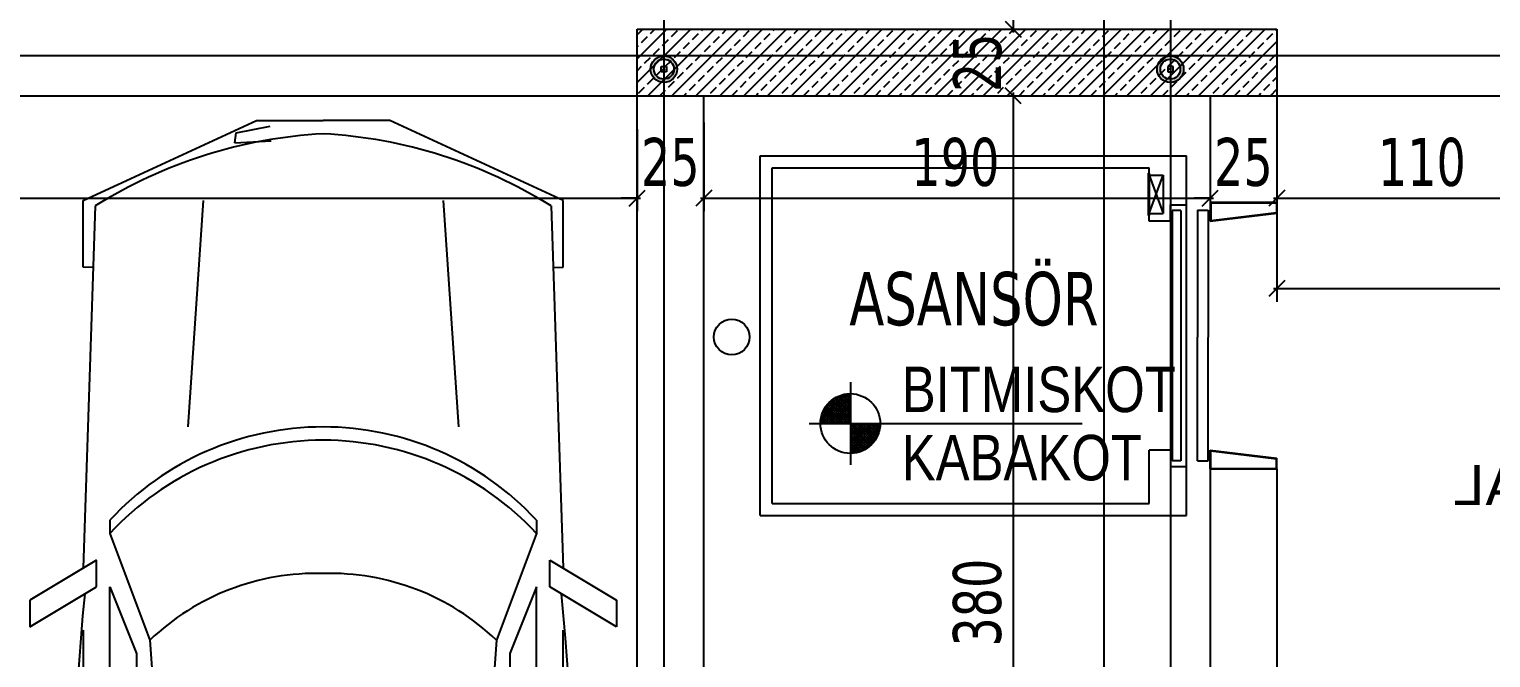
# Model space of a CAD drawing. Header units: millimetres. Extents: x 43168.9 to 43194.6, y -25545.1 to -25543.4.
# Drawn here: x 43169.5573 to 43169.6669, y -25544.5121 to -25544.4649 of the extents above; entities that cross this region are included whole.
import ezdxf
from ezdxf.enums import TextEntityAlignment as Align

# ---------------------------------------------------------------- set-up
doc = ezdxf.new("R2010")
doc.units = ezdxf.units.MM
doc.header["$LTSCALE"] = 200
doc.linetypes.add('DASHDOT2', pattern=[0.5, 0.25, -0.125, 0, -0.125])
for name, color, linetype in [('aks_sgh', 5, 'DASHDOT2'), ('duv_sgh', 4, 'Continuous'), ('kolon-b.a_sgh', 6, 'Continuous'), ('merdi_sgh', 3, 'Continuous'), ('olcuic_sgh', 183, 'Continuous'), ('tarama-betonarme_sgh', 223, 'Continuous'), ('yazi-merdi_sgh', 9, 'Continuous')]:
    doc.layers.add(name, color=color, linetype=linetype)
doc.styles.add('dim', font='VERDANA.TTF', dxfattribs={"width": 0.7})
doc.styles.add('text1', font='VERDANA.TTF')
doc.styles.add('text2', font='arial.ttf')

msp = doc.modelspace()

# ---------------------------------------------------------------- hatches: boundary and pattern name
h = msp.add_hatch(color=256)
edge = h.paths.add_edge_path()
edge.add_arc((43169.60487904157, -25544.46791939969), 0.001, 0, 360)
edge = h.paths.add_edge_path(flags=16)
edge.add_arc((43169.60487904157, -25544.46791939969), 0.00075, 0, 360)
h = msp.add_hatch(color=256)
edge = h.paths.add_edge_path()
edge.add_arc((43169.60487904157, -25544.46791939969), 0.001, 0, 360)
edge = h.paths.add_edge_path(flags=16)
edge.add_arc((43169.60487904157, -25544.46791939969), 0.00075, 0, 360)
h = msp.add_hatch(color=256)
edge = h.paths.add_edge_path()
edge.add_arc((43169.64287904157, -25544.46791939969), 0.001, 0, 360)
edge = h.paths.add_edge_path(flags=16)
edge.add_arc((43169.64287904157, -25544.46791939969), 0.00075, 0, 360)
h = msp.add_hatch(color=256)
edge = h.paths.add_edge_path()
edge.add_arc((43169.64287904157, -25544.46791939969), 0.001, 0, 360)
edge = h.paths.add_edge_path(flags=16)
edge.add_arc((43169.64287904157, -25544.46791939969), 0.00075, 0, 360)

# ---------------------------------------------------------------- linework, layer by layer
at = {"color": 0, "linetype": 'ByBlock', "lineweight": -2}
for p, q in [((43169.63049359206, -25544.46431939969), (43169.63169359206, -25544.46551939968)), ((43169.63049359206, -25544.46431939969), (43169.63169359206, -25544.46551939968)), ((43169.60467904157, -25544.46811939969), (43169.60467904157, -25544.46771939969)), ((43169.60467904157, -25544.46771939969), (43169.60507904157, -25544.46771939969)), ((43169.60467904157, -25544.46811939969), (43169.60467904157, -25544.46771939969)), ((43169.60467904157, -25544.46771939969), (43169.60507904157, -25544.46771939969)), ((43169.60507904157, -25544.46771939969), (43169.60507904157, -25544.46811939969)), ((43169.60507904157, -25544.46771939969), (43169.60507904157, -25544.46811939969)), ((43169.64307904157, -25544.46771939969), (43169.64267904157, -25544.46771939969)), ((43169.64267904157, -25544.46771939969), (43169.64267904157, -25544.46811939969)), ((43169.64307904157, -25544.46771939969), (43169.64267904157, -25544.46771939969)), ((43169.64267904157, -25544.46771939969), (43169.64267904157, -25544.46811939969)), ((43169.64307904157, -25544.46811939969), (43169.64307904157, -25544.46771939969)), ((43169.64307904157, -25544.46811939969), (43169.64307904157, -25544.46771939969)), ((43169.60507904157, -25544.46811939969), (43169.60467904157, -25544.46811939969)), ((43169.60507904157, -25544.46811939969), (43169.60467904157, -25544.46811939969)), ((43169.60480833089, -25544.46784868901), (43169.60494975225, -25544.46799011037)), ((43169.60480833089, -25544.46799011037), (43169.60494975225, -25544.46784868901)), ((43169.60480833089, -25544.46784868901), (43169.60494975225, -25544.46799011037)), ((43169.60480833089, -25544.46799011037), (43169.60494975225, -25544.46784868901)), ((43169.64267904157, -25544.46811939969), (43169.64307904157, -25544.46811939969)), ((43169.64267904157, -25544.46811939969), (43169.64307904157, -25544.46811939969)), ((43169.64294975225, -25544.46784868901), (43169.64280833089, -25544.46799011037)), ((43169.64294975225, -25544.46799011037), (43169.64280833089, -25544.46784868901)), ((43169.64294975225, -25544.46784868901), (43169.64280833089, -25544.46799011037)), ((43169.64294975225, -25544.46799011037), (43169.64280833089, -25544.46784868901)), ((43169.63169359206, -25544.47051939969), (43169.63049359206, -25544.46931939969)), ((43169.63169359206, -25544.47051939969), (43169.63049359206, -25544.46931939969)), ((43169.60227904157, -25544.47818660382), (43169.60347904157, -25544.47698660382)), ((43169.60227904157, -25544.47818660382), (43169.60347904157, -25544.47698660382)), ((43169.60847904157, -25544.47698660382), (43169.60727904157, -25544.47818660382)), ((43169.60847904157, -25544.47698660382), (43169.60727904157, -25544.47818660382)), ((43169.64527904157, -25544.47818660382), (43169.64647904157, -25544.47698660382)), ((43169.64527904157, -25544.47818660382), (43169.64647904157, -25544.47698660382)), ((43169.65147904144, -25544.47698660382), (43169.65027904143, -25544.47818660382)), ((43169.65147904144, -25544.47698660382), (43169.65027904143, -25544.47818660382)), ((43169.65147904157, -25544.48376828466), (43169.65027904157, -25544.48496828466))]:
    msp.add_line(p, q, dxfattribs=at)
at = {"color": 0}
for p, q in [((43169.56130196608, -25544.47776492895), (43169.57431272994, -25544.47176482752)), ((43169.56130196608, -25544.47776492895), (43169.57431272994, -25544.47176482752)), ((43169.57431272994, -25544.47176482752), (43169.57931281447, -25544.47176482752)), ((43169.57431272994, -25544.47176482752), (43169.57931281447, -25544.47176482752)), ((43169.58431289899, -25544.47176482752), (43169.57931281447, -25544.47176482752)), ((43169.58431289899, -25544.47176482752), (43169.57931281447, -25544.47176482752)), ((43169.59732366286, -25544.47776492895), (43169.58431289899, -25544.47176482752)), ((43169.59732366286, -25544.47776492895), (43169.58431289899, -25544.47176482752)), ((43169.57267609397, -25544.47344382489), (43169.57278371085, -25544.4726931023)), ((43169.57278371085, -25544.4726931023), (43169.57534857991, -25544.47218391655)), ((43169.57267609397, -25544.47344382489), (43169.57542095485, -25544.47328921513)), ((43169.56130196608, -25544.48276501348), (43169.56130196608, -25544.47776492895)), ((43169.56130196608, -25544.48276501348), (43169.56130196608, -25544.47776492895)), ((43169.56221555745, -25544.47818216613), (43169.56131251017, -25544.50536539554)), ((43169.57031266232, -25544.47776492895), (43169.56915638239, -25544.49476521634)), ((43169.58831296661, -25544.47776492895), (43169.58946924654, -25544.49476521634)), ((43169.59641007148, -25544.47818216613), (43169.59731311876, -25544.50536539554)), ((43169.59732366286, -25544.48276501348), (43169.59732366286, -25544.47776492895)), ((43169.59732366286, -25544.48276501348), (43169.59732366286, -25544.47776492895)), ((43169.56131251017, -25544.48276501348), (43169.56130196608, -25544.48276501348)), ((43169.56206248414, -25544.48278992818), (43169.56130196608, -25544.48276501348)), ((43169.5965631448, -25544.48278992818), (43169.59732366286, -25544.48276501348)), ((43169.59731311876, -25544.48276501348), (43169.59732366286, -25544.48276501348)), ((43169.6188689886, -25544.491417298), (43169.61886898858, -25544.49760396467)), ((43169.61577565526, -25544.49451063134), (43169.63625565526, -25544.49451063134)), ((43169.56331254399, -25544.50176533468), (43169.56331254399, -25544.50276535159)), ((43169.56331254399, -25544.50276535159), (43169.5663125947, -25544.51076548683)), ((43169.59531308495, -25544.50276535159), (43169.59231303423, -25544.51076548683)), ((43169.59531308495, -25544.50176533468), (43169.59531308495, -25544.50276535159)), ((43169.56231252708, -25544.50476538539), (43169.55731244255, -25544.50776543611)), ((43169.56231252708, -25544.50676541921), (43169.56231252708, -25544.50476538539)), ((43169.59631310186, -25544.50676541921), (43169.59631310186, -25544.50476538539)), ((43169.59631310186, -25544.50476538539), (43169.60131318638, -25544.50776543611)), ((43169.56131251017, -25544.50536539554), (43169.55731244255, -25544.50776543611)), ((43169.59731311876, -25544.50536539554), (43169.60131318638, -25544.50776543611)), ((43169.55731244255, -25544.50976546992), (43169.56231252708, -25544.50676541921)), ((43169.56331254399, -25544.54776611232), (43169.56331254399, -25544.50676541921)), ((43169.56331254399, -25544.50676541921), (43169.5653125778, -25544.51176550373)), ((43169.59531308495, -25544.50676541921), (43169.59331305114, -25544.51176550373)), ((43169.59531308495, -25544.54776611232), (43169.59531308495, -25544.50676541921)), ((43169.60131318638, -25544.50976546992), (43169.59631310186, -25544.50676541921)), ((43169.55731244255, -25544.50976546992), (43169.56131251017, -25544.50736542935)), ((43169.55731244255, -25544.50776543611), (43169.55731244255, -25544.50976546992)), ((43169.55731244255, -25544.50776543611), (43169.55731244255, -25544.50976546992)), ((43169.60131318638, -25544.50976546992), (43169.59731311876, -25544.50736542935)), ((43169.60131318638, -25544.50776543611), (43169.60131318638, -25544.50976546992)), ((43169.60131318638, -25544.50776543611), (43169.60131318638, -25544.50976546992)), ((43169.5663125947, -25544.51076548683), (43169.56831262851, -25544.53976597708)), ((43169.59231303423, -25544.51076548683), (43169.59031300042, -25544.53976597708)), ((43169.5653125778, -25544.51176550373), (43169.5653125778, -25544.53876596017)), ((43169.59331305114, -25544.51176550373), (43169.59331305114, -25544.53876596017))]:
    msp.add_line(p, q, dxfattribs=at)
for p, q in [((43169.61663385164, -25544.49444682271), (43169.61880702279, -25544.49227365156)), ((43169.61664965701, -25544.49423943854), (43169.61859944132, -25544.49228965423)), ((43169.6166958538, -25544.49400166296), (43169.61837070555, -25544.49232681121)), ((43169.61676162183, -25544.49451063132), (43169.6188689886, -25544.49240326455)), ((43169.61677420152, -25544.49373173644), (43169.61809793475, -25544.49240800321)), ((43169.61694825712, -25544.49336610205), (43169.61772377375, -25544.49259058542)), ((43169.61695320062, -25544.49451063132), (43169.6188689886, -25544.49259484334)), ((43169.61714477942, -25544.49451063132), (43169.6188689886, -25544.49278642214)), ((43169.6188689886, -25544.49439274019), (43169.61734896078, -25544.49287271238)), ((43169.6188689886, -25544.4942011614), (43169.61744991931, -25544.49278209211)), ((43169.6188689886, -25544.4940095826), (43169.61755877505, -25544.49269936905)), ((43169.6188689886, -25544.4938180038), (43169.61767423266, -25544.49262324786)), ((43169.6188689886, -25544.49362642501), (43169.61779056586, -25544.49254800226)), ((43169.6188689886, -25544.49343484621), (43169.6179221921, -25544.49248804971)), ((43169.6188689886, -25544.49324326741), (43169.61805381835, -25544.49242809716)), ((43169.6188689886, -25544.49305168862), (43169.61819563176, -25544.49237833178)), ((43169.6188689886, -25544.49286010982), (43169.61834357826, -25544.49233469947)), ((43169.6188689886, -25544.49266853102), (43169.61850538998, -25544.4923049324)), ((43169.6188689886, -25544.49247695223), (43169.61867225299, -25544.49228021661)), ((43169.6188689886, -25544.49228537343), (43169.61885493288, -25544.49227131771)), ((43169.61726267055, -25544.49451063132), (43169.61670711949, -25544.49395508026)), ((43169.61745424935, -25544.49451063132), (43169.61674442892, -25544.49380081089)), ((43169.61764582815, -25544.49451063132), (43169.6168021322, -25544.49366693537)), ((43169.61783740695, -25544.49451063132), (43169.61685983547, -25544.49353305985)), ((43169.61802898574, -25544.49451063132), (43169.61692385586, -25544.49340550144)), ((43169.61822056454, -25544.49451063132), (43169.61699712727, -25544.49328719405)), ((43169.61841214334, -25544.49451063132), (43169.61707553911, -25544.4931740271)), ((43169.61860372213, -25544.49451063132), (43169.61716241424, -25544.49306932343)), ((43169.61879530094, -25544.49451063132), (43169.61724928936, -25544.49296461975)), ((43169.61733635822, -25544.49451063132), (43169.6188689886, -25544.49297800094)), ((43169.61752793701, -25544.49451063132), (43169.6188689886, -25544.49316957974)), ((43169.61771951582, -25544.49451063132), (43169.6188689886, -25544.49336115854)), ((43169.61791109461, -25544.49451063132), (43169.6188689886, -25544.49355273733)), ((43169.6181026734, -25544.49451063132), (43169.6188689886, -25544.49374431613)), ((43169.61829425221, -25544.49451063132), (43169.6188689886, -25544.49393589493)), ((43169.61668793416, -25544.49451063132), (43169.61663316288, -25544.49445586004)), ((43169.61687951296, -25544.49451063132), (43169.61664672971, -25544.49427784808)), ((43169.61707109176, -25544.49451063132), (43169.61666981047, -25544.49410935004)), ((43169.618485831, -25544.49451063132), (43169.6188689886, -25544.49412747373)), ((43169.6186774098, -25544.49451063132), (43169.6188689886, -25544.49431905253)), ((43169.6188689886, -25544.49470221012), (43169.61906056739, -25544.49451063132)), ((43169.6188689886, -25544.49489378892), (43169.61925214619, -25544.49451063132)), ((43169.6188689886, -25544.49508536772), (43169.61944372499, -25544.49451063132)), ((43169.6188689886, -25544.49527694652), (43169.61963530379, -25544.49451063132)), ((43169.6188689886, -25544.49546852531), (43169.61982688258, -25544.49451063132)), ((43169.6188689886, -25544.49566010411), (43169.62001846138, -25544.49451063132)), ((43169.6188689886, -25544.49585168291), (43169.62021004018, -25544.49451063132)), ((43169.6188689886, -25544.4960432617), (43169.62040161897, -25544.49451063132)), ((43169.6188689886, -25544.4962348405), (43169.62059319777, -25544.49451063132)), ((43169.6188689886, -25544.4964264193), (43169.62078477657, -25544.49451063132)), ((43169.6188689886, -25544.49661799809), (43169.62097635536, -25544.49451063132)), ((43169.62041500017, -25544.49613033056), (43169.6188689886, -25544.49458431899)), ((43169.62031029649, -25544.49621720568), (43169.6188689886, -25544.49477589779)), ((43169.62020559282, -25544.49630408081), (43169.6188689886, -25544.49496747658)), ((43169.61893279721, -25544.49674576828), (43169.62110596836, -25544.49457259712)), ((43169.62050690754, -25544.49603065914), (43169.61898687973, -25544.49451063132)), ((43169.61914018138, -25544.49672996291), (43169.62108996569, -25544.4947801786)), ((43169.62059752781, -25544.49592970061), (43169.61917845852, -25544.49451063132)), ((43169.62068025087, -25544.49582084487), (43169.61937003733, -25544.49451063132)), ((43169.61937795696, -25544.49668376612), (43169.62105280872, -25544.49500891437)), ((43169.62075637206, -25544.49570538727), (43169.61956161612, -25544.49451063132)), ((43169.62083161766, -25544.49558905407), (43169.61975319492, -25544.49451063132)), ((43169.62089157021, -25544.49545742782), (43169.61994477372, -25544.49451063132)), ((43169.62095152276, -25544.49532580157), (43169.62013635251, -25544.49451063132)), ((43169.62100128815, -25544.49518398816), (43169.62032793131, -25544.49451063132)), ((43169.62104492044, -25544.49503604167), (43169.62051951011, -25544.49451063132)), ((43169.62107468752, -25544.49487422994), (43169.62071108891, -25544.49451063132)), ((43169.62109940331, -25544.49470736693), (43169.6209026677, -25544.49451063132)), ((43169.62110830221, -25544.49452468704), (43169.6210942465, -25544.49451063132)), ((43169.62009242587, -25544.49638249265), (43169.6188689886, -25544.49515905538)), ((43169.61997411848, -25544.49645576406), (43169.6188689886, -25544.49535063418)), ((43169.61984656007, -25544.49651978445), (43169.6188689886, -25544.49554221298)), ((43169.61971268455, -25544.49657748772), (43169.6188689886, -25544.49573379177)), ((43169.61957880903, -25544.496635191), (43169.6188689886, -25544.49592537057)), ((43169.61942453967, -25544.49667250044), (43169.6188689886, -25544.49611694937)), ((43169.61964788348, -25544.4966054184), (43169.62097161671, -25544.49528168517)), ((43169.62001351787, -25544.4964313628), (43169.6207890345, -25544.49565584617)), ((43169.61927026988, -25544.49670980945), (43169.6188689886, -25544.49630852816)), ((43169.61910177184, -25544.49673289021), (43169.6188689886, -25544.49650010696)), ((43169.61892375988, -25544.49674645704), (43169.6188689886, -25544.49669168576))]:
    msp.add_line(p, q)
at = {"color": 0, "linetype": 'Continuous', "lineweight": -2}
for centre, radius in [((43169.60487904157, -25544.46791939969), 0.001), ((43169.60487904157, -25544.46791939969), 0.001), ((43169.60487904157, -25544.46791939969), 0.00075), ((43169.60487904157, -25544.46791939969), 0.00075), ((43169.64287904157, -25544.46791939969), 0.001), ((43169.64287904157, -25544.46791939969), 0.001), ((43169.64287904157, -25544.46791939969), 0.00075), ((43169.64287904157, -25544.46791939969), 0.00075)]:
    msp.add_circle(centre, radius, dxfattribs=at)
at = {"color": 0}
msp.add_circle((43169.6188689886, -25544.49451063134), 0.002239999999998982, dxfattribs=at)
for centre, radius, start, end in [((43169.58131284828, -25544.50876545301), 0.03605612228057108, 93.17982954175338, 121.9821208195799), ((43169.57731278066, -25544.50876545301), 0.03605612228057108, 58.01787918042012, 86.82017045824662), ((43169.57931281447, -25544.51655129892), 0.02178608257773878, 90, 137.2587549555883), ((43169.57931281447, -25544.51655129892), 0.02178608257773878, 42.74124504441167, 90), ((43169.57931281447, -25544.51755131582), 0.02178608257773878, 90, 137.2587549555883), ((43169.57931281447, -25544.51755131582), 0.02178608257773878, 42.74124504441167, 90), ((43169.57881280602, -25544.52386570828), 0.0181072108613248, 88.41764539243664, 133.6573759964856), ((43169.57981282292, -25544.52386570828), 0.0181072108613248, 46.34262400351442, 91.58235460756336), ((43169.77482574085, -25544.52778931733), 0.2143856953616721, 174.5157722221091, 188.7238197954231), ((43169.38379988808, -25544.52778931733), 0.2143856953616721, 351.2761802045768, 5.484227777890904), ((43170.35186954667, -25544.51500160108), 0.7905727552520726, 179.6386925190084, 183.1008306676707), ((43168.80675608227, -25544.51500160108), 0.7905727552520726, 356.8991693323292, 0.3613074809916)]:
    msp.add_arc(centre, radius, start, end, dxfattribs=at)
at = {"layer": 'aks_sgh'}
for p, q in [((43169.60487904157, -25543.74091939969), (43169.60487904157, -25544.78991939969)), ((43169.63787904157, -25543.74091939969), (43169.63787904157, -25544.78991939969)), ((43169.64287904157, -25543.74091939969), (43169.64287904157, -25544.78991939969)), ((43169.99087959111, -25544.46691939969), (43169.01487849203, -25544.46691939969))]:
    msp.add_line(p, q, dxfattribs=at)
at = {"layer": 'duv_sgh'}
for p, q in [((43169.40887904143, -25544.46991939969), (43169.60287904143, -25544.46991939969)), ((43169.60287904157, -25544.54591939969), (43169.60287904157, -25544.46991939969)), ((43169.60787904157, -25544.54591939969), (43169.60787904157, -25544.46991939969)), ((43169.64587904157, -25544.46991939969), (43169.64587904157, -25544.47791939969)), ((43169.65087904143, -25544.46991939969), (43169.67287904143, -25544.46991939969)), ((43169.65087904157, -25544.46991939969), (43169.65087904157, -25544.47791939969)), ((43169.65087904157, -25544.47791939969), (43169.64587904157, -25544.47791939969)), ((43169.65087904157, -25544.49791939969), (43169.64587904157, -25544.49791939969)), ((43169.64587904157, -25544.49791939969), (43169.64587904157, -25544.51591939969)), ((43169.65087904157, -25544.49791939969), (43169.65087904157, -25544.51591939969))]:
    msp.add_line(p, q, dxfattribs=at)
at = {"layer": 'kolon-b.a_sgh'}
for p, q in [((43169.60287904157, -25544.46991939969), (43169.60287904157, -25544.46491939969)), ((43169.60287904157, -25544.46491939969), (43169.65087904157, -25544.46491939969)), ((43169.65087904157, -25544.46491939969), (43169.65087904157, -25544.46991939969)), ((43169.60287904157, -25544.46991939969), (43169.65087904157, -25544.46991939969))]:
    msp.add_line(p, q, dxfattribs=at)
at = {"layer": 'merdi_sgh'}
for p, q in [((43169.61209741102, -25544.50141939972), (43169.61209741102, -25544.47441939972)), ((43169.61209741102, -25544.47441939972), (43169.64409741102, -25544.47441939972)), ((43169.61209741102, -25544.50141939972), (43169.61209741102, -25544.47441939972)), ((43169.61209741102, -25544.47441939972), (43169.64409741102, -25544.47441939972)), ((43169.61299741102, -25544.50051939972), (43169.61299741102, -25544.47531939972)), ((43169.61299741102, -25544.47531939972), (43169.64129741101, -25544.47531939972)), ((43169.61299741102, -25544.50051939972), (43169.61299741102, -25544.47531939972)), ((43169.61299741102, -25544.47531939972), (43169.64129741101, -25544.47531939972)), ((43169.64129741101, -25544.47931939972), (43169.64129741101, -25544.47531939972)), ((43169.64409741102, -25544.50141939972), (43169.64409741102, -25544.47441939972)), ((43169.64121741102, -25544.47571939972), (43169.64129741101, -25544.47571939972)), ((43169.64121741102, -25544.47571939972), (43169.64121741102, -25544.47891139972)), ((43169.64121741102, -25544.47571939972), (43169.64129741101, -25544.47571939972)), ((43169.64129741101, -25544.47571939972), (43169.64129741101, -25544.47891139972)), ((43169.64129741101, -25544.47587939972), (43169.64233741102, -25544.47587939972)), ((43169.64129741101, -25544.47587939972), (43169.64233741102, -25544.47875139972)), ((43169.64129741101, -25544.47875139972), (43169.64233741102, -25544.47587939972)), ((43169.64129741101, -25544.47587939972), (43169.64233741102, -25544.47587939972)), ((43169.64233741102, -25544.47587939972), (43169.64233741102, -25544.47875139972)), ((43169.64289741102, -25544.47931939972), (43169.64289741102, -25544.47809273477)), ((43169.64289741102, -25544.47809273477), (43169.64409741102, -25544.47809273477)), ((43169.64301741101, -25544.47851939972), (43169.64301741101, -25544.48801139972)), ((43169.64365741101, -25544.47851939972), (43169.64301741101, -25544.47851939972)), ((43169.64365741101, -25544.47851939972), (43169.64365741101, -25544.48801139972)), ((43169.64491904157, -25544.47851139972), (43169.64491904157, -25544.48801939972)), ((43169.64491904157, -25544.47851139972), (43169.64571904157, -25544.47851139972)), ((43169.64571904157, -25544.47851139972), (43169.64571904157, -25544.48801939972)), ((43169.65087904157, -25544.47791939969), (43169.64587904157, -25544.47791939969)), ((43169.64587904157, -25544.47791939972), (43169.65087904157, -25544.47791939972)), ((43169.64587904157, -25544.47791939972), (43169.64587904157, -25544.47791939972)), ((43169.64587904157, -25544.47791939972), (43169.64587904157, -25544.47931939972)), ((43169.64591904157, -25544.47795939972), (43169.65083904157, -25544.47795939972)), ((43169.64591904157, -25544.47795939972), (43169.64591904157, -25544.47927456238)), ((43169.64591904157, -25544.47927456238), (43169.65083904157, -25544.47868371518)), ((43169.64628158425, -25544.47791939972), (43169.64628158425, -25544.47795939972)), ((43169.65083904157, -25544.47795939972), (43169.65083904157, -25544.47868371518)), ((43169.65087904157, -25544.47791939972), (43169.65087904157, -25544.47871939972)), ((43169.64121741102, -25544.47891139972), (43169.64129741101, -25544.47891139972)), ((43169.64129741101, -25544.47875139972), (43169.64233741102, -25544.47875139972)), ((43169.64289741102, -25544.47931939972), (43169.64129741101, -25544.47931939972)), ((43169.64587904157, -25544.47931939972), (43169.65087904157, -25544.47871939972)), ((43169.64301741101, -25544.48802739972), (43169.64301741101, -25544.49731939972)), ((43169.64365741101, -25544.48802739972), (43169.64365741101, -25544.49731939972)), ((43169.64491904157, -25544.49731139972), (43169.64491904157, -25544.48803539972)), ((43169.64571904157, -25544.49731939972), (43169.64571904157, -25544.48804339972)), ((43169.64129741101, -25544.50051939972), (43169.64129741101, -25544.49651939972)), ((43169.64289741102, -25544.49651939972), (43169.64129741101, -25544.49651939972)), ((43169.64289741102, -25544.49651939972), (43169.64289741102, -25544.49774606467)), ((43169.64365741101, -25544.49731939972), (43169.64301741101, -25544.49731939972)), ((43169.64491904157, -25544.49731139972), (43169.64571904157, -25544.49731139972)), ((43169.64587904157, -25544.49651939972), (43169.65087904157, -25544.49711939972)), ((43169.64587904157, -25544.49791939972), (43169.64587904157, -25544.49651939972)), ((43169.64591904157, -25544.49656423706), (43169.65083904157, -25544.49715508426)), ((43169.64591904157, -25544.49787939972), (43169.64591904157, -25544.49656423706)), ((43169.65083904157, -25544.49787939972), (43169.65083904157, -25544.49715508426)), ((43169.65087904157, -25544.49791939972), (43169.65087904157, -25544.49711939972)), ((43169.64289741102, -25544.49774606467), (43169.64409741102, -25544.49774606467)), ((43169.65087904157, -25544.49791939972), (43169.64587904157, -25544.49791939972)), ((43169.64587904157, -25544.49791939972), (43169.65087904157, -25544.49791939972)), ((43169.64587904157, -25544.49791939972), (43169.64687904157, -25544.49791939972)), ((43169.64591904157, -25544.49787939972), (43169.65083904157, -25544.49787939972)), ((43169.64628158425, -25544.49791939972), (43169.64628158425, -25544.49787939972)), ((43169.61299741102, -25544.50051939972), (43169.64129741101, -25544.50051939972)), ((43169.61299741102, -25544.50051939972), (43169.64129741101, -25544.50051939972)), ((43169.61209741102, -25544.50141939972), (43169.64409741102, -25544.50141939972)), ((43169.61209741102, -25544.50141939972), (43169.64409741102, -25544.50141939972))]:
    msp.add_line(p, q, dxfattribs=at)
msp.add_ellipse((43169.60997026401, -25544.48801939972), major_axis=(0.0009474093478561874, 0.0009474093478561883), ratio=0.9999999999982795, start_param=2.356194490191484, end_param=8.63937979737107, dxfattribs=at)
msp.add_ellipse((43169.60997026401, -25544.48801939972), major_axis=(0.0009474093478561874, 0.0009474093478561883), ratio=0.9999999999982795, start_param=2.356194490191484, end_param=8.63937979737107, dxfattribs=at)
at = {"layer": 'olcuic_sgh'}
for p, q in [((43169.63109359206, -25544.34966939969), (43169.63109359206, -25544.46516939969)), ((43169.61909359206, -25544.46991939969), (43169.63209359207, -25544.46991939969)), ((43169.61909359206, -25544.46991939969), (43169.63209359207, -25544.46991939969)), ((43169.63109359206, -25544.46966939969), (43169.63109359206, -25544.54616939969)), ((43169.63109359206, -25544.46991939969), (43169.63109359206, -25544.47111939969)), ((43169.60787904157, -25544.47191939969), (43169.60787904157, -25544.47858660382)), ((43169.60787904157, -25544.47191939969), (43169.60787904157, -25544.47858660382)), ((43169.64587904157, -25544.47191939969), (43169.64587904157, -25544.47858660382)), ((43169.64587904157, -25544.47191939969), (43169.64587904157, -25544.47858660382)), ((43169.65087904143, -25544.47191939969), (43169.65087904143, -25544.47858660382)), ((43169.65087904143, -25544.47191939969), (43169.65087904143, -25544.47858660382)), ((43169.60287904157, -25544.47241939969), (43169.60287904157, -25544.47858660382)), ((43169.60287904157, -25544.47241939969), (43169.60287904157, -25544.47858660382)), ((43169.65087904157, -25544.47236828466), (43169.65087904157, -25544.48536828466)), ((43169.40862904143, -25544.47758660382), (43169.60312904157, -25544.47758660382)), ((43169.60287904157, -25544.47758660382), (43169.60167904157, -25544.47758660382)), ((43169.60762904157, -25544.47758660382), (43169.64612904157, -25544.47758660382)), ((43169.60787904157, -25544.47758660382), (43169.60907904157, -25544.47758660382)), ((43169.64587904157, -25544.47758660382), (43169.64467904157, -25544.47758660382)), ((43169.65062904143, -25544.47758660382), (43169.67312904143, -25544.47758660382)), ((43169.65087904143, -25544.47758660382), (43169.65207904144, -25544.47758660382)), ((43169.65062904157, -25544.48436828466), (43169.69512904157, -25544.48436828466))]:
    msp.add_line(p, q, dxfattribs=at)
at = {"layer": 'tarama-betonarme_sgh'}
for p, q in [((43169.60287904157, -25544.46533792609), (43169.60329756797, -25544.46491939969)), ((43169.60287904157, -25544.46713397732), (43169.6050936192, -25544.46491939969)), ((43169.60287904157, -25544.46893002854), (43169.60688967042, -25544.46491939969)), ((43169.60320758896, -25544.4659074047), (43169.60365660176, -25544.4654583919)), ((43169.60368572165, -25544.46991939969), (43169.60868572164, -25544.46491939969)), ((43169.60388110817, -25544.46523388549), (43169.60419559397, -25544.46491939969)), ((43169.60545265298, -25544.4654583919), (43169.6059016658, -25544.46500937909)), ((43169.60548177287, -25544.46991939969), (43169.61048177287, -25544.46491939969)), ((43169.60702419781, -25544.4656828983), (43169.60747321061, -25544.46523388549)), ((43169.60727782409, -25544.46991939969), (43169.6122778241, -25544.46491939969)), ((43169.60769771702, -25544.46500937909), (43169.60778769642, -25544.46491939969)), ((43169.60859574263, -25544.4659074047), (43169.60904475544, -25544.4654583919)), ((43169.60907387532, -25544.46991939969), (43169.61407387532, -25544.46491939969)), ((43169.60926926184, -25544.46523388549), (43169.60958374765, -25544.46491939969)), ((43169.61084080666, -25544.4654583919), (43169.61128981946, -25544.46500937909)), ((43169.61086992655, -25544.46991939969), (43169.61586992654, -25544.46491939969)), ((43169.61241235148, -25544.4656828983), (43169.61286136429, -25544.46523388549)), ((43169.61266597777, -25544.46991939969), (43169.61766597777, -25544.46491939969)), ((43169.61308587069, -25544.46500937909), (43169.61317585009, -25544.46491939969)), ((43169.6139838963, -25544.4659074047), (43169.61443290911, -25544.4654583919)), ((43169.61446202899, -25544.46991939969), (43169.61946202899, -25544.46491939969)), ((43169.61465741551, -25544.46523388549), (43169.61497190132, -25544.46491939969)), ((43169.61622896033, -25544.4654583919), (43169.61667797314, -25544.46500937909)), ((43169.61625808022, -25544.46991939969), (43169.62125808022, -25544.46491939969)), ((43169.61780050516, -25544.4656828983), (43169.61824951796, -25544.46523388549)), ((43169.61805413144, -25544.46991939969), (43169.62305413144, -25544.46491939969)), ((43169.61847402436, -25544.46500937909), (43169.61856400377, -25544.46491939969)), ((43169.61937204997, -25544.4659074047), (43169.61982106278, -25544.4654583919)), ((43169.61985018267, -25544.46991939969), (43169.62485018266, -25544.46491939969)), ((43169.62004556919, -25544.46523388549), (43169.62036005499, -25544.46491939969)), ((43169.621617114, -25544.4654583919), (43169.62206612681, -25544.46500937909)), ((43169.62164623389, -25544.46991939969), (43169.62664623389, -25544.46491939969)), ((43169.62318865883, -25544.4656828983), (43169.62363767163, -25544.46523388549)), ((43169.62344228511, -25544.46991939969), (43169.62844228511, -25544.46491939969)), ((43169.62386217804, -25544.46500937909), (43169.62395215744, -25544.46491939969)), ((43169.62476020365, -25544.4659074047), (43169.62520921645, -25544.4654583919)), ((43169.62523833634, -25544.46991939969), (43169.63023833634, -25544.46491939969)), ((43169.62543372286, -25544.46523388549), (43169.62574820867, -25544.46491939969)), ((43169.62700526768, -25544.4654583919), (43169.62745428048, -25544.46500937909)), ((43169.62703438756, -25544.46991939969), (43169.63203438756, -25544.46491939969)), ((43169.6285768125, -25544.4656828983), (43169.62902582531, -25544.46523388549)), ((43169.62883043879, -25544.46991939969), (43169.63383043878, -25544.46491939969)), ((43169.62925033171, -25544.46500937909), (43169.62934031111, -25544.46491939969)), ((43169.63014835732, -25544.4659074047), (43169.63059737012, -25544.4654583919)), ((43169.63062649001, -25544.46991939969), (43169.63562649001, -25544.46491939969)), ((43169.63082187653, -25544.46523388549), (43169.63113636234, -25544.46491939969)), ((43169.63239342135, -25544.4654583919), (43169.63284243416, -25544.46500937909)), ((43169.63242254123, -25544.46991939969), (43169.63742254124, -25544.46491939969)), ((43169.63396496617, -25544.4656828983), (43169.63441397898, -25544.46523388549)), ((43169.63421859246, -25544.46991939969), (43169.63921859246, -25544.46491939969)), ((43169.63463848538, -25544.46500937909), (43169.63472846479, -25544.46491939969)), ((43169.63553651099, -25544.4659074047), (43169.6359855238, -25544.4654583919)), ((43169.63601464369, -25544.46991939969), (43169.64101464368, -25544.46491939969)), ((43169.6362100302, -25544.46523388549), (43169.63652451601, -25544.46491939969)), ((43169.63778157502, -25544.4654583919), (43169.63823058783, -25544.46500937909)), ((43169.63781069491, -25544.46991939969), (43169.64281069491, -25544.46491939969)), ((43169.63935311984, -25544.4656828983), (43169.63980213265, -25544.46523388549)), ((43169.63960674613, -25544.46991939969), (43169.64460674613, -25544.46491939969)), ((43169.64002663906, -25544.46500937909), (43169.64011661846, -25544.46491939969)), ((43169.64092466467, -25544.4659074047), (43169.64137367747, -25544.4654583919)), ((43169.64140279735, -25544.46991939969), (43169.64640279736, -25544.46491939969)), ((43169.64159818387, -25544.46523388549), (43169.64191266969, -25544.46491939969)), ((43169.6431697287, -25544.4654583919), (43169.6436187415, -25544.46500937909)), ((43169.64319884858, -25544.46991939969), (43169.64819884858, -25544.46491939969)), ((43169.64474127351, -25544.4656828983), (43169.64519028633, -25544.46523388549)), ((43169.64499489981, -25544.46991939969), (43169.6499948998, -25544.46491939969)), ((43169.64541479273, -25544.46500937909), (43169.64550477213, -25544.46491939969)), ((43169.64631281834, -25544.4659074047), (43169.64676183114, -25544.4654583919)), ((43169.64698633755, -25544.46523388549), (43169.64730082335, -25544.46491939969)), ((43169.64855788237, -25544.4654583919), (43169.64900689518, -25544.46500937909)), ((43169.65012942719, -25544.4656828983), (43169.65057843999, -25544.46523388549)), ((43169.6508029464, -25544.46500937909), (43169.65087904157, -25544.46493328392)), ((43169.60287904157, -25544.46623595209), (43169.60298308256, -25544.46613191111)), ((43169.60410561457, -25544.46680543031), (43169.60455462737, -25544.46635641751)), ((43169.60477913378, -25544.46613191111), (43169.60522814658, -25544.4656828983)), ((43169.60567715939, -25544.46702993672), (43169.6061261722, -25544.46658092391)), ((43169.6063506786, -25544.46635641751), (43169.60679969141, -25544.4659074047)), ((43169.60792222342, -25544.46658092391), (43169.60837123622, -25544.46613191111)), ((43169.60949376824, -25544.46680543031), (43169.60994278105, -25544.46635641751)), ((43169.61016728745, -25544.46613191111), (43169.61061630026, -25544.4656828983)), ((43169.61106531306, -25544.46702993672), (43169.61151432587, -25544.46658092391)), ((43169.61173883227, -25544.46635641751), (43169.61218784508, -25544.4659074047)), ((43169.61331037709, -25544.46658092391), (43169.6137593899, -25544.46613191111)), ((43169.61488192192, -25544.46680543031), (43169.61533093472, -25544.46635641751)), ((43169.61555544112, -25544.46613191111), (43169.61600445393, -25544.4656828983)), ((43169.61645346673, -25544.46702993672), (43169.61690247954, -25544.46658092391)), ((43169.61712698595, -25544.46635641751), (43169.61757599875, -25544.4659074047)), ((43169.61869853076, -25544.46658092391), (43169.61914754357, -25544.46613191111)), ((43169.62027007559, -25544.46680543031), (43169.62071908839, -25544.46635641751)), ((43169.6209435948, -25544.46613191111), (43169.6213926076, -25544.4656828983)), ((43169.62184162041, -25544.46702993672), (43169.62229063321, -25544.46658092391)), ((43169.62251513961, -25544.46635641751), (43169.62296415243, -25544.4659074047)), ((43169.62408668444, -25544.46658092391), (43169.62453569724, -25544.46613191111)), ((43169.62565822926, -25544.46680543031), (43169.62610724207, -25544.46635641751)), ((43169.62633174847, -25544.46613191111), (43169.62678076127, -25544.4656828983)), ((43169.62722977408, -25544.46702993672), (43169.62767878688, -25544.46658092391)), ((43169.62790329329, -25544.46635641751), (43169.6283523061, -25544.4659074047)), ((43169.62947483811, -25544.46658092391), (43169.62992385092, -25544.46613191111)), ((43169.63104638294, -25544.46680543031), (43169.63149539574, -25544.46635641751)), ((43169.63171990214, -25544.46613191111), (43169.63216891495, -25544.4656828983)), ((43169.63261792775, -25544.46702993672), (43169.63306694056, -25544.46658092391)), ((43169.63329144696, -25544.46635641751), (43169.63374045977, -25544.4659074047)), ((43169.63486299178, -25544.46658092391), (43169.63531200459, -25544.46613191111)), ((43169.6364345366, -25544.46680543031), (43169.63688354941, -25544.46635641751)), ((43169.63710805582, -25544.46613191111), (43169.63755706862, -25544.4656828983)), ((43169.63800608143, -25544.46702993672), (43169.63845509423, -25544.46658092391)), ((43169.63867960063, -25544.46635641751), (43169.63912861344, -25544.4659074047)), ((43169.64025114546, -25544.46658092391), (43169.64070015826, -25544.46613191111)), ((43169.64182269028, -25544.46680543031), (43169.64227170309, -25544.46635641751)), ((43169.64249620949, -25544.46613191111), (43169.64294522229, -25544.4656828983)), ((43169.6433942351, -25544.46702993672), (43169.6438432479, -25544.46658092391)), ((43169.64406775431, -25544.46635641751), (43169.64451676711, -25544.4659074047)), ((43169.64563929913, -25544.46658092391), (43169.64608831194, -25544.46613191111)), ((43169.64679095102, -25544.46991939969), (43169.65087904157, -25544.46583130915)), ((43169.64721084395, -25544.46680543031), (43169.64765985675, -25544.46635641751)), ((43169.64788436316, -25544.46613191111), (43169.64833337597, -25544.4656828983)), ((43169.64878238877, -25544.46702993672), (43169.64923140158, -25544.46658092391)), ((43169.64945590798, -25544.46635641751), (43169.64990492079, -25544.4659074047)), ((43169.60287904157, -25544.46803200331), (43169.60320758896, -25544.46770345593)), ((43169.60343209536, -25544.46747894953), (43169.60388110817, -25544.46702993672)), ((43169.60500364018, -25544.46770345593), (43169.60545265298, -25544.46725444312)), ((43169.606575185, -25544.46792796233), (43169.60702419781, -25544.46747894953)), ((43169.60724870421, -25544.46725444312), (43169.60769771702, -25544.46680543031)), ((43169.60814672982, -25544.46815246873), (43169.60859574263, -25544.46770345593)), ((43169.60882024904, -25544.46747894953), (43169.60926926184, -25544.46702993672)), ((43169.61039179385, -25544.46770345593), (43169.61084080666, -25544.46725444312)), ((43169.61196333868, -25544.46792796233), (43169.61241235148, -25544.46747894953)), ((43169.61263685788, -25544.46725444312), (43169.61308587069, -25544.46680543031)), ((43169.61353488349, -25544.46815246873), (43169.6139838963, -25544.46770345593)), ((43169.61420840271, -25544.46747894953), (43169.61465741551, -25544.46702993672)), ((43169.61577994753, -25544.46770345593), (43169.61622896033, -25544.46725444312)), ((43169.61735149235, -25544.46792796233), (43169.61780050516, -25544.46747894953)), ((43169.61802501156, -25544.46725444312), (43169.61847402436, -25544.46680543031)), ((43169.61892303717, -25544.46815246873), (43169.61937204997, -25544.46770345593)), ((43169.61959655637, -25544.46747894953), (43169.62004556919, -25544.46702993672)), ((43169.6211681012, -25544.46770345593), (43169.621617114, -25544.46725444312)), ((43169.62273964602, -25544.46792796233), (43169.62318865883, -25544.46747894953)), ((43169.62341316523, -25544.46725444312), (43169.62386217804, -25544.46680543031)), ((43169.62431119084, -25544.46815246873), (43169.62476020365, -25544.46770345593)), ((43169.62498471005, -25544.46747894953), (43169.62543372286, -25544.46702993672)), ((43169.62655625487, -25544.46770345593), (43169.62700526768, -25544.46725444312)), ((43169.62812779969, -25544.46792796233), (43169.6285768125, -25544.46747894953)), ((43169.6288013189, -25544.46725444312), (43169.62925033171, -25544.46680543031)), ((43169.62969934451, -25544.46815246873), (43169.63014835732, -25544.46770345593)), ((43169.63037286372, -25544.46747894953), (43169.63082187653, -25544.46702993672)), ((43169.63194440855, -25544.46770345593), (43169.63239342135, -25544.46725444312)), ((43169.63351595336, -25544.46792796233), (43169.63396496617, -25544.46747894953)), ((43169.63418947258, -25544.46725444312), (43169.63463848538, -25544.46680543031)), ((43169.63508749819, -25544.46815246873), (43169.63553651099, -25544.46770345593)), ((43169.63576101739, -25544.46747894953), (43169.6362100302, -25544.46702993672)), ((43169.63733256222, -25544.46770345593), (43169.63778157502, -25544.46725444312)), ((43169.63890410704, -25544.46792796233), (43169.63935311984, -25544.46747894953)), ((43169.63957762625, -25544.46725444312), (43169.64002663906, -25544.46680543031)), ((43169.64047565186, -25544.46815246873), (43169.64092466467, -25544.46770345593)), ((43169.64114917107, -25544.46747894953), (43169.64159818387, -25544.46702993672)), ((43169.64272071589, -25544.46770345593), (43169.6431697287, -25544.46725444312)), ((43169.64429226071, -25544.46792796233), (43169.64474127351, -25544.46747894953)), ((43169.64496577992, -25544.46725444312), (43169.64541479273, -25544.46680543031)), ((43169.64586380553, -25544.46815246873), (43169.64631281834, -25544.46770345593)), ((43169.64653732474, -25544.46747894953), (43169.64698633755, -25544.46702993672)), ((43169.64810886957, -25544.46770345593), (43169.64855788237, -25544.46725444312)), ((43169.64858700225, -25544.46991939969), (43169.65087904157, -25544.46762736037)), ((43169.64968041438, -25544.46792796233), (43169.65012942719, -25544.46747894953)), ((43169.65035393359, -25544.46725444312), (43169.6508029464, -25544.46680543031)), ((43169.60365660176, -25544.46905049435), (43169.60410561457, -25544.46860148154)), ((43169.60433012097, -25544.46837697514), (43169.60477913378, -25544.46792796233)), ((43169.60522814658, -25544.46927500075), (43169.60567715939, -25544.46882598794)), ((43169.6059016658, -25544.46860148154), (43169.6063506786, -25544.46815246873)), ((43169.60747321061, -25544.46882598794), (43169.60792222342, -25544.46837697514)), ((43169.60904475544, -25544.46905049435), (43169.60949376824, -25544.46860148154)), ((43169.60971827465, -25544.46837697514), (43169.61016728745, -25544.46792796233)), ((43169.61061630026, -25544.46927500075), (43169.61106531306, -25544.46882598794)), ((43169.61128981946, -25544.46860148154), (43169.61173883227, -25544.46815246873)), ((43169.61286136429, -25544.46882598794), (43169.61331037709, -25544.46837697514)), ((43169.61443290911, -25544.46905049435), (43169.61488192192, -25544.46860148154)), ((43169.61510642832, -25544.46837697514), (43169.61555544112, -25544.46792796233)), ((43169.61600445393, -25544.46927500075), (43169.61645346673, -25544.46882598794)), ((43169.61667797314, -25544.46860148154), (43169.61712698595, -25544.46815246873)), ((43169.61824951796, -25544.46882598794), (43169.61869853076, -25544.46837697514)), ((43169.61982106278, -25544.46905049435), (43169.62027007559, -25544.46860148154)), ((43169.62049458199, -25544.46837697514), (43169.6209435948, -25544.46792796233)), ((43169.6213926076, -25544.46927500075), (43169.62184162041, -25544.46882598794)), ((43169.62206612681, -25544.46860148154), (43169.62251513961, -25544.46815246873)), ((43169.62363767163, -25544.46882598794), (43169.62408668444, -25544.46837697514)), ((43169.62520921645, -25544.46905049435), (43169.62565822926, -25544.46860148154)), ((43169.62588273567, -25544.46837697514), (43169.62633174847, -25544.46792796233)), ((43169.62678076127, -25544.46927500075), (43169.62722977408, -25544.46882598794)), ((43169.62745428048, -25544.46860148154), (43169.62790329329, -25544.46815246873)), ((43169.62902582531, -25544.46882598794), (43169.62947483811, -25544.46837697514)), ((43169.63059737012, -25544.46905049435), (43169.63104638294, -25544.46860148154)), ((43169.63127088934, -25544.46837697514), (43169.63171990214, -25544.46792796233)), ((43169.63216891495, -25544.46927500075), (43169.63261792775, -25544.46882598794)), ((43169.63284243416, -25544.46860148154), (43169.63329144696, -25544.46815246873)), ((43169.63441397898, -25544.46882598794), (43169.63486299178, -25544.46837697514)), ((43169.6359855238, -25544.46905049435), (43169.6364345366, -25544.46860148154)), ((43169.63665904301, -25544.46837697514), (43169.63710805582, -25544.46792796233)), ((43169.63755706862, -25544.46927500075), (43169.63800608143, -25544.46882598794)), ((43169.63823058783, -25544.46860148154), (43169.63867960063, -25544.46815246873)), ((43169.63980213265, -25544.46882598794), (43169.64025114546, -25544.46837697514)), ((43169.64137367747, -25544.46905049435), (43169.64182269028, -25544.46860148154)), ((43169.64204719668, -25544.46837697514), (43169.64249620949, -25544.46792796233)), ((43169.64294522229, -25544.46927500075), (43169.6433942351, -25544.46882598794)), ((43169.6436187415, -25544.46860148154), (43169.64406775431, -25544.46815246873)), ((43169.64519028633, -25544.46882598794), (43169.64563929913, -25544.46837697514)), ((43169.64676183114, -25544.46905049435), (43169.64721084395, -25544.46860148154)), ((43169.64743535035, -25544.46837697514), (43169.64788436316, -25544.46792796233)), ((43169.64833337597, -25544.46927500075), (43169.64878238877, -25544.46882598794)), ((43169.64900689518, -25544.46860148154), (43169.64945590798, -25544.46815246873)), ((43169.65057843999, -25544.46882598794), (43169.65087904157, -25544.46852538637)), ((43169.60298308256, -25544.46972401355), (43169.60343209536, -25544.46927500075)), ((43169.60458374765, -25544.46991939969), (43169.60500364018, -25544.46949950715)), ((43169.60637979887, -25544.46991939969), (43169.606575185, -25544.46972401355)), ((43169.60679969141, -25544.46949950715), (43169.60724870421, -25544.46905049435)), ((43169.60837123622, -25544.46972401355), (43169.60882024904, -25544.46927500075)), ((43169.60997190132, -25544.46991939969), (43169.61039179385, -25544.46949950715)), ((43169.61176795254, -25544.46991939969), (43169.61196333868, -25544.46972401355)), ((43169.61218784508, -25544.46949950715), (43169.61263685788, -25544.46905049435)), ((43169.6137593899, -25544.46972401355), (43169.61420840271, -25544.46927500075)), ((43169.615360055, -25544.46991939969), (43169.61577994753, -25544.46949950715)), ((43169.61715610621, -25544.46991939969), (43169.61735149235, -25544.46972401355)), ((43169.61757599875, -25544.46949950715), (43169.61802501156, -25544.46905049435)), ((43169.61914754357, -25544.46972401355), (43169.61959655637, -25544.46927500075)), ((43169.62074820866, -25544.46991939969), (43169.6211681012, -25544.46949950715)), ((43169.62254425989, -25544.46991939969), (43169.62273964602, -25544.46972401355)), ((43169.62296415243, -25544.46949950715), (43169.62341316523, -25544.46905049435)), ((43169.62453569724, -25544.46972401355), (43169.62498471005, -25544.46927500075)), ((43169.62613636233, -25544.46991939969), (43169.62655625487, -25544.46949950715)), ((43169.62793241356, -25544.46991939969), (43169.62812779969, -25544.46972401355)), ((43169.6283523061, -25544.46949950715), (43169.6288013189, -25544.46905049435)), ((43169.62992385092, -25544.46972401355), (43169.63037286372, -25544.46927500075)), ((43169.63152451601, -25544.46991939969), (43169.63194440855, -25544.46949950715)), ((43169.63332056723, -25544.46991939969), (43169.63351595336, -25544.46972401355)), ((43169.63374045977, -25544.46949950715), (43169.63418947258, -25544.46905049435)), ((43169.63531200459, -25544.46972401355), (43169.63576101739, -25544.46927500075)), ((43169.63691266968, -25544.46991939969), (43169.63733256222, -25544.46949950715)), ((43169.63870872091, -25544.46991939969), (43169.63890410704, -25544.46972401355)), ((43169.63912861344, -25544.46949950715), (43169.63957762625, -25544.46905049435)), ((43169.64070015826, -25544.46972401355), (43169.64114917107, -25544.46927500075)), ((43169.64230082335, -25544.46991939969), (43169.64272071589, -25544.46949950715)), ((43169.64409687458, -25544.46991939969), (43169.64429226071, -25544.46972401355)), ((43169.64451676711, -25544.46949950715), (43169.64496577992, -25544.46905049435)), ((43169.64608831194, -25544.46972401355), (43169.64653732474, -25544.46927500075)), ((43169.64768897703, -25544.46991939969), (43169.64810886957, -25544.46949950715)), ((43169.64948502825, -25544.46991939969), (43169.64968041438, -25544.46972401355)), ((43169.64990492079, -25544.46949950715), (43169.65035393359, -25544.46905049435)), ((43169.65038305348, -25544.46991939969), (43169.65087904157, -25544.46942341159))]:
    msp.add_line(p, q, dxfattribs=at)

# ---------------------------------------------------------------- texts
at = {"color": 0, "style": 'text2', "width": 0.8}
for tag, p, s in [('BITMISKOT', (43169.62273032193, -25544.493657298), '+0,10'), ('KABAKOT', (43169.62273032193, -25544.498777298), '±0,00')]:
    msp.add_attdef(tag, p, s, height=0.003413333333331782, dxfattribs=at)
at = {"color": 7, "style": 'text1', "text_generation_flag": 4}
msp.add_attdef('MAHAL', text='', height=0.003000000000004093, rotation=180, dxfattribs=at).set_placement((43169.67149540264, -25544.49913182136), align=Align.MIDDLE)
at = {"layer": 'olcuic_sgh', "color": 2, "style": 'dim', "width": 0.7}
for s, p in [('25', (43169.63018116762, -25544.46963645811)), ('380', (43169.63017028783, -25544.51125175697))]:
    msp.add_text(s, height=0.0036, rotation=90, dxfattribs=at).set_placement(p)
for s, p in [('25', (43169.60316198314, -25544.47667417937)), ('190', (43169.62345275547, -25544.47667538824)), ('25', (43169.64616198307, -25544.47667417937)), ('110', (43169.65845275534, -25544.47667538824))]:
    msp.add_text(s, height=0.0036, dxfattribs=at).set_placement(p)
at = {"layer": 'yazi-merdi_sgh', "color": 252, "style": 'dim', "width": 0.7}
msp.add_text('ASANSÖR', height=0.004, dxfattribs=at).set_placement((43169.6187900805, -25544.48713674271))

doc.saveas('drawing.dxf')
